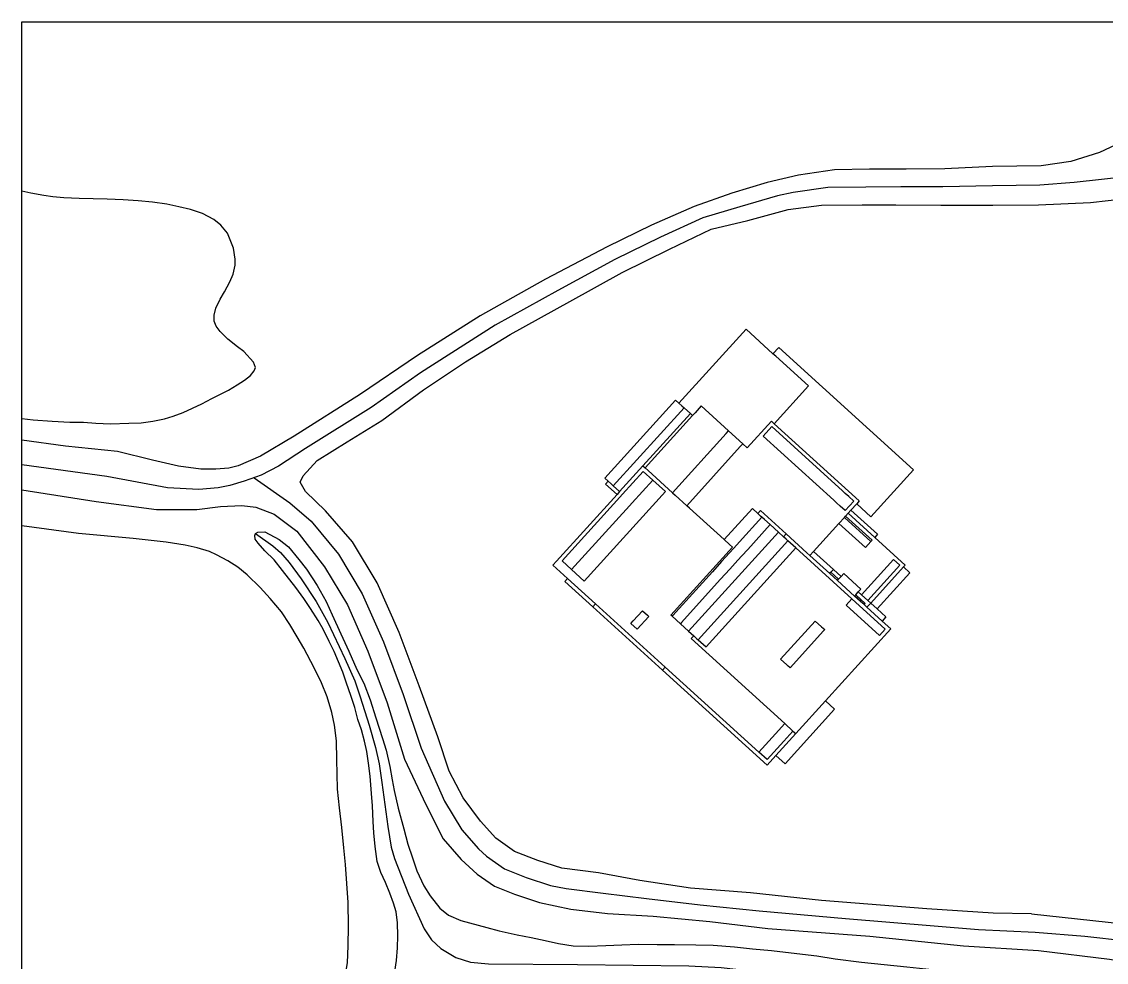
# Model space of a CAD drawing. Header units: millimetres. Extents: x 0 to 336000, y 0 to 193050.
# Drawn here: x 126000 to 252638, y 83286 to 193050 of the extents above; entities that cross this region are included whole.
import ezdxf

# ---------------------------------------------------------------- set-up
doc = ezdxf.new("R2010")
doc.units = ezdxf.units.MM
doc.header["$LTSCALE"] = 20

msp = doc.modelspace()

# ---------------------------------------------------------------- linework, layer by layer
for p, q in [((210571, 157158, -144408), (202745, 148528, -144408)), ((213719, 154303, -144408), (210571, 157158, -144408)), ((213719, 154303, -144408), (214391, 155044, -144408)), ((214391, 155044, -144408), (230133, 140770, -144408)), ((214052, 154001, -144408), (213719, 154303, -144408)), ((217867, 150542, -144408), (214052, 154001, -144408)), ((213871, 146134, -144408), (217867, 150542, -144408)), ((194075, 139785, -144408), (202338, 148897, -144408)), ((202338, 148897, -144408), (202745, 148528, -144408)), ((202745, 148528, -144408), (203078, 148225, -144408)), ((203078, 148225, -144408), (203338, 147990, -144408)), ((205353, 148204, -144408), (204640, 147417, -144408)), ((208539, 145315, -144408), (205353, 148204, -144408)), ((203338, 147990, -144408), (195075, 138878, -144408)), ((198537, 141207, -144408), (204078, 147319, -144408)), ((204338, 147083, -144408), (198796, 140972, -144408)), ((204078, 147319, -144408), (203338, 147990, -144408)), ((204338, 147083, -144408), (204078, 147319, -144408)), ((204640, 147417, -144408), (204338, 147083, -144408)), ((210724, 143334, -144408), (213537, 146436, -144408)), ((212561, 144689, -144408), (213568, 145800, -144408)), ((213537, 146436, -144408), (213871, 146134, -144408)), ((221828, 138311, -144408), (213568, 145800, -144408)), ((213871, 146134, -144408), (223797, 137133, -144408)), ((208237, 144982, -144408), (201981, 138083, -144408)), ((208237, 144982, -144408), (208539, 145315, -144408)), ((210206, 143804, -144408), (208539, 145315, -144408)), ((212561, 144689, -144408), (220821, 137200, -144408)), ((209903, 143470, -144408), (203648, 136572, -144408)), ((209903, 143470, -144408), (210206, 143804, -144408)), ((210724, 143334, -144408), (210206, 143804, -144408)), ((195816, 138207, -144408), (198537, 141207, -144408)), ((198568, 140571, -144408), (196150, 137904, -144408)), ((198537, 141207, -144408), (198796, 140972, -144408)), ((199681, 139562, -144408), (198568, 140571, -144408)), ((199129, 140670, -144408), (198796, 140972, -144408)), ((201981, 138083, -144408), (199129, 140670, -144408)), ((230133, 140770, -144408), (225162, 135288, -144408)), ((194483, 139416, -144408), (194075, 139785, -144408)), ((194483, 139416, -144408), (194181, 139082, -144408)), ((194816, 139113, -144408), (194483, 139416, -144408)), ((199681, 139562, -144408), (197263, 136895, -144408)), ((201163, 138218, -144408), (199681, 139562, -144408)), ((191692, 127773, -144408), (201163, 138218, -144408)), ((194181, 139082, -144408), (195514, 137873, -144408)), ((194816, 139113, -144408), (195075, 138878, -144408)), ((195075, 138878, -144408), (195816, 138207, -144408)), ((195816, 138207, -144408), (195514, 137873, -144408)), ((201981, 138083, -144408), (202315, 137781, -144408)), ((221828, 138311, -144408), (222162, 138008, -144408)), ((188461, 130095, -144408), (195514, 137873, -144408)), ((195847, 137571, -144408), (189097, 130126, -144408)), ((196150, 137904, -144408), (195847, 137571, -144408)), ((197263, 136895, -144408), (196961, 136561, -144408)), ((203648, 136572, -144408), (202315, 137781, -144408)), ((221154, 136897, -144408), (220821, 137200, -144408)), ((221562, 136528, -144408), (221154, 136897, -144408)), ((223162, 137102, -144408), (222154, 135990, -144408)), ((222569, 137639, -144408), (222162, 138008, -144408)), ((222569, 137639, -144408), (223162, 137102, -144408)), ((223495, 136799, -144408), (222823, 136059, -144408)), ((223797, 137133, -144408), (223495, 136799, -144408)), ((225162, 135288, -144408), (223495, 136799, -144408)), ((196961, 136561, -144408), (190210, 129116, -144408)), ((203982, 136270, -144408), (203648, 136572, -144408)), ((208019, 132609, -144408), (203982, 136270, -144408)), ((208019, 132609, -144408), (211311, 136240, -144408)), ((211311, 136240, -144408), (211941, 135669, -144408)), ((211941, 135669, -144408), (212243, 136002, -144408)), ((211941, 135669, -144408), (212274, 135367, -144408)), ((212243, 136002, -144408), (215244, 133282, -144408)), ((222154, 135990, -144408), (221562, 136528, -144408)), ((222185, 135355, -144408), (222488, 135688, -144408)), ((222823, 136059, -144408), (222488, 135688, -144408)), ((222488, 135688, -144408), (225599, 132867, -144408)), ((222823, 136059, -144408), (225935, 133237, -144408)), ((212423, 135232, -144408), (209802, 132342, -144408)), ((213386, 134359, -144408), (210765, 131469, -144408)), ((212423, 135232, -144408), (212274, 135367, -144408)), ((212719, 134963, -144408), (212423, 135232, -144408)), ((213386, 134359, -144408), (212719, 134963, -144408)), ((214349, 133486, -144408), (213386, 134359, -144408)), ((218457, 131243, -144408), (221413, 134503, -144408)), ((221413, 134503, -144408), (222051, 135207, -144408)), ((221413, 134503, -144408), (224524, 131682, -144408)), ((222051, 135207, -144408), (222185, 135355, -144408)), ((225162, 132385, -144408), (222051, 135207, -144408)), ((225297, 132534, -144408), (222185, 135355, -144408)), ((214349, 133486, -144408), (203870, 121929, -144408)), ((214941, 132948, -144408), (214349, 133486, -144408)), ((215244, 133282, -144408), (214941, 132948, -144408)), ((217688, 131065, -144408), (215244, 133282, -144408)), ((225935, 133237, -144408), (225599, 132867, -144408)), ((208982, 131736, -144408), (201795, 123810, -144408)), ((204981, 120922, -144408), (215460, 132478, -144408)), ((208019, 132609, -144408), (208649, 132038, -144408)), ((208982, 131736, -144408), (208649, 132038, -144408)), ((209802, 132342, -144408), (209130, 131601, -144408)), ((215275, 132646, -144408), (214941, 132948, -144408)), ((215460, 132478, -144408), (215275, 132646, -144408)), ((216386, 131638, -144408), (215460, 132478, -144408)), ((224524, 131682, -144408), (225162, 132385, -144408)), ((225297, 132534, -144408), (225162, 132385, -144408)), ((229155, 129643, -144408), (225599, 132867, -144408)), ((205907, 120082, -144408), (216386, 131638, -144408)), ((208660, 131083, -144408), (207720, 130047, -144408)), ((209130, 131601, -144408), (208660, 131083, -144408)), ((210093, 130728, -144408), (209623, 130210, -144408)), ((210765, 131469, -144408), (210093, 130728, -144408)), ((222942, 125694, -144408), (216386, 131638, -144408)), ((217688, 131065, -144408), (218022, 130763, -144408)), ((218022, 130763, -144408), (218457, 131243, -144408)), ((218022, 130763, -144408), (220355, 128647, -144408)), ((218457, 131243, -144408), (220791, 129127, -144408)), ((188461, 130095, -144408), (188024, 129613, -144408)), ((188024, 129613, -144408), (189731, 128066, -144408)), ((189097, 130126, -144408), (190210, 129116, -144408)), ((207720, 130047, -144408), (206646, 128861, -144408)), ((208684, 129173, -144408), (207609, 127988, -144408)), ((209623, 130210, -144408), (208684, 129173, -144408)), ((227778, 130283, -144408), (224050, 126172, -144408)), ((224791, 125500, -144408), (228519, 129612, -144408)), ((225125, 125198, -144408), (228953, 129420, -144408)), ((227778, 130283, -144408), (228519, 129612, -144408)), ((229155, 129643, -144408), (228953, 129420, -144408)), ((228953, 129420, -144408), (229694, 128749, -144408)), ((189731, 128066, -144408), (189429, 127732, -144408)), ((193003, 125099, -144408), (189731, 128066, -144408)), ((190210, 129116, -144408), (191692, 127773, -144408)), ((206646, 128861, -144408), (202368, 124143, -144408)), ((207609, 127988, -144408), (203331, 123270, -144408)), ((220355, 128647, -144408), (220489, 128794, -144408)), ((221244, 127841, -144408), (220355, 128647, -144408)), ((220489, 128794, -144408), (220791, 129127, -144408)), ((221378, 127988, -144408), (220489, 128794, -144408)), ((220791, 129127, -144408), (221680, 128321, -144408)), ((221244, 127841, -144408), (221378, 127988, -144408)), ((221378, 127988, -144408), (221680, 128321, -144408)), ((221680, 128321, -144408), (221983, 128656, -144408)), ((223983, 126842, -144408), (221983, 128656, -144408)), ((229694, 128749, -144408), (225865, 124526, -144408)), ((192701, 124765, -144408), (189429, 127732, -144408)), ((221244, 127841, -144408), (223244, 126027, -144408)), ((223680, 126508, -144408), (223983, 126842, -144408)), ((222942, 125694, -144408), (222270, 124953, -144408)), ((226831, 122167, -144408), (222942, 125694, -144408)), ((223244, 126027, -144408), (223277, 126063, -144408)), ((223948, 125389, -144408), (223244, 126027, -144408)), ((223277, 126063, -144408), (223378, 126174, -144408)), ((223277, 126063, -144408), (223981, 125425, -144408)), ((223378, 126174, -144408), (223680, 126508, -144408)), ((224489, 125167, -144408), (223378, 126174, -144408)), ((224050, 126172, -144408), (223680, 126508, -144408)), ((223981, 125425, -144408), (223948, 125389, -144408)), ((224355, 125020, -144408), (223948, 125389, -144408)), ((224791, 125500, -144408), (224050, 126172, -144408)), ((225125, 125198, -144408), (224791, 125500, -144408)), ((193003, 125099, -144408), (192701, 124765, -144408)), ((192701, 124765, -144408), (200834, 117390, -144408)), ((201137, 117724, -144408), (193003, 125099, -144408)), ((197403, 123134, -144408), (198478, 124319, -144408)), ((198478, 124319, -144408), (199070, 123782, -144408)), ((202368, 124143, -144408), (202065, 123810, -144408)), ((226159, 121426, -144408), (222270, 124953, -144408)), ((224489, 125167, -144408), (224355, 125020, -144408)), ((224689, 124717, -144408), (224355, 125020, -144408)), ((225125, 125198, -144408), (224689, 124717, -144408)), ((226467, 123105, -144408), (224689, 124717, -144408)), ((225865, 124526, -144408), (225125, 125198, -144408)), ((225865, 124526, -144408), (226902, 123586, -144408)), ((197134, 122838, -144408), (197403, 123134, -144408)), ((199219, 123648, -144408), (197875, 122166, -144408)), ((199070, 123782, -144408), (199219, 123648, -144408)), ((201944, 123676, -144408), (201795, 123810, -144408)), ((202065, 123810, -144408), (201944, 123676, -144408)), ((201944, 123676, -144408), (202907, 122802, -144408)), ((203029, 122937, -144408), (202907, 122802, -144408)), ((203331, 123270, -144408), (203029, 122937, -144408)), ((214613, 118667, -144408), (218644, 123112, -144408)), ((218644, 123112, -144408), (219384, 122440, -144408)), ((226902, 123586, -144408), (226467, 123105, -144408)), ((227467, 122198, -144408), (226467, 123105, -144408)), ((197134, 122838, -144408), (197875, 122166, -144408)), ((203870, 121929, -144408), (202907, 122802, -144408)), ((203870, 121929, -144408), (204462, 121392, -144408)), ((219620, 121956, -144408), (215724, 117659, -144408)), ((219384, 122440, -144408), (219755, 122104, -144408)), ((219755, 122104, -144408), (219620, 121956, -144408)), ((219842, 113789, -144408), (227467, 122198, -144408)), ((226159, 121426, -144408), (226831, 122167, -144408)), ((204462, 121392, -144408), (204160, 121058, -144408)), ((215087, 111151, -144408), (204160, 121058, -144408)), ((204462, 121392, -144408), (204796, 121089, -144408)), ((204796, 121089, -144408), (204981, 120922, -144408)), ((204981, 120922, -144408), (205907, 120082, -144408)), ((215354, 117995, -144408), (214613, 118667, -144408)), ((215502, 117861, -144408), (215354, 117995, -144408)), ((215687, 117693, -144408), (215502, 117861, -144408)), ((200834, 117390, -144408), (201137, 117724, -144408)), ((200834, 117390, -144408), (213058, 106307, -144408)), ((201137, 117724, -144408), (212063, 107816, -144408)), ((215724, 117659, -144408), (215687, 117693, -144408)), ((220916, 112815, -144408), (215139, 106444, -144408)), ((216383, 109975, -144408), (219842, 113789, -144408)), ((220916, 112815, -144408), (219842, 113789, -144408)), ((214012, 109965, -144408), (215087, 111151, -144408)), ((214975, 109092, -144408), (216050, 110277, -144408)), ((215087, 111151, -144408), (216050, 110277, -144408)), ((216050, 110277, -144408), (216383, 109975, -144408)), ((212063, 107816, -144408), (214012, 109965, -144408)), ((214975, 109092, -144408), (213026, 106943, -144408)), ((214065, 107418, -144408), (216383, 109975, -144408)), ((213026, 106943, -144408), (212063, 107816, -144408)), ((213058, 106307, -144408), (214065, 107418, -144408)), ((215139, 106444, -144408), (214065, 107418, -144408))]:
    msp.add_line(p, q)
msp.add_lwpolyline([(126000, 44550), (126000, 193050), (336000, 193050), (336000, 44550), (126000, 44550)], close=True)
at = {"extrusion": (0.000761888, -0.001614, 0.999998), "elevation": -144517, "flags": 128}
for points in [[(255025, 178976), (251971, 177541), (248599, 176519), (245124, 176015), (239461, 175937), (233891, 175647), (229381, 175608), (225081, 175619), (221015, 175530), (216796, 174897), (213140, 174068), (209020, 172804), (204615, 171265), (199650, 169082), (194459, 166536), (187288, 162767), (179630, 158488), (172314, 153848), (165677, 149341), (157921, 144441), (154007, 142129), (151397, 140982), (150290, 140701), (148785, 140589), (147042, 140589), (144405, 140952), (141388, 141648), (137307, 142656), (131217, 143285), (126110, 143992)], [(126110, 146503), (126127, 146501), (127439, 146361), (129672, 146183), (131734, 146089), (133335, 146084), (134755, 145975), (136477, 145909), (138606, 145961), (140043, 146016), (141429, 146193), (142791, 146477), (143802, 146769), (144982, 147221), (147138, 148236), (148329, 148863), (149226, 149300), (150269, 149824), (151279, 150424), (152130, 150975), (152821, 151526), (153267, 152061), (153398, 152459), (153182, 153083), (152065, 154312), (151291, 154868), (150176, 155777), (149273, 156649), (148805, 157272), (148567, 157875), (148568, 158556), (148764, 159385), (149286, 160431), (149796, 161285), (150403, 162479), (150801, 163366), (151038, 164400), (151036, 165093), (150848, 166399), (150134, 168135), (149368, 169065), (148548, 169732), (147240, 170442), (145802, 170883), (144473, 171210), (143041, 171525), (141388, 171758), (139701, 171924), (137962, 172037), (136105, 172107), (134452, 172130), (132816, 172173), (131038, 172282), (129754, 172396), (128697, 172533), (127163, 172804), (126110, 173041)], [(243995, 88725), (243995, 88725), (239536, 88773), (231788, 89285), (219483, 90253), (211222, 91144), (204218, 91685), (198280, 92583), (193462, 93508), (189178, 94030), (186370, 94914), (183630, 96000), (181485, 97539), (179680, 99534), (177664, 102232), (176018, 105369), (174686, 109348), (172519, 115318), (170198, 121543), (167607, 127325), (164724, 132135), (161583, 135724), (159266, 137977), (158637, 139092), (158980, 139820), (160612, 141609), (164123, 143775), (168169, 146284), (173030, 149869), (177944, 153115), (183134, 156319), (190097, 160162), (196238, 163569), (201754, 166280), (206628, 168611), (210880, 169631), (215608, 170890), (219487, 171402), (224235, 171433), (228160, 171453), (233442, 171411), (239497, 171396), (244813, 171457), (250890, 171709), (255031, 172166)], [(126110, 138207), (134813, 136844), (141869, 135887), (146555, 135901), (149303, 136230), (151814, 136348), (153450, 136180), (155593, 135361), (158239, 133352), (161482, 129216), (164156, 124771), (166527, 119375), (168798, 113320), (170813, 106758), (173309, 101465), (175309, 97465), (177426, 95056), (179278, 93351), (181331, 91928), (183662, 91010), (186561, 90025), (190210, 89268), (194516, 88750), (199822, 88438), (206457, 87803), (213230, 86985), (225120, 86095), (236090, 84991), (244850, 84441), (253128, 83405), (255115, 83058)]]:
    msp.add_lwpolyline(points, dxfattribs=at)
at = {"extrusion": (0.000761888, -0.001614, 0.999998), "elevation": -144517}
for points in [[(255029, 174696), (248976, 174053), (244968, 173736), (239479, 173666), (233666, 173529), (228770, 173531), (224658, 173526), (220251, 173466), (216202, 172894), (214374, 172479), (209950, 171218), (205622, 169938), (200702, 167681), (195349, 165052), (188693, 161464), (181382, 157403), (172672, 151859), (166923, 147813), (159266, 143025), (156098, 140955), (154074, 139890), (152104, 139198), (150399, 138693), (149044, 138410), (146798, 138245), (143137, 138419), (136060, 139750), (126110, 141124)], [(153235, 139596), (157429, 136669), (159911, 134538), (163103, 130676), (165881, 126048), (168362, 120459), (170659, 114319), (172750, 108053), (175487, 101849), (177495, 98499), (179456, 96297), (180382, 95445), (182481, 93964), (185016, 92962), (187870, 92027), (189694, 91649), (193989, 91129), (199051, 90510), (205337, 89744), (212226, 89065), (222301, 88174), (237813, 86882), (244422, 86583), (250257, 86103), (255113, 85540)], [(126110, 77573), (128306, 77351), (131152, 77049), (134049, 76789), (137185, 76565), (139349, 76382), (141889, 76112), (144343, 75919), (146882, 75766), (148996, 75671), (151040, 75647), (153017, 75661), (154925, 75675), (156833, 75783), (158349, 75990), (159655, 76277), (160711, 76754), (161788, 77539), (162632, 78575), (163379, 80054), (163871, 81407), (164142, 82981), (164235, 84991), (164270, 87258), (164230, 90018), (164084, 92267), (163908, 94465), (163741, 96424), (163498, 98792), (163228, 101074), (162973, 103272), (162930, 105044), (162917, 106680), (162854, 108878), (162618, 110717), (162312, 112216), (161761, 114038), (161108, 115655), (160269, 117408), (159065, 119723), (158292, 121050), (157415, 122491), (156429, 123965), (155132, 125519), (153969, 126777), (152444, 128264), (151351, 129150), (150168, 129900), (148849, 130601), (148030, 130989), (146609, 131410), (145188, 131737), (142972, 132063), (139120, 132493), (132729, 133079), (126110, 133989)], [(126110, 67802), (130767, 67207), (140390, 66415), (145060, 66115), (148388, 66191), (151063, 66410), (153839, 66647), (157709, 67699), (166010, 73586), (167236, 76247), (167873, 77282), (168361, 78374), (168837, 79613), (169315, 80796), (169690, 81967), (169861, 83245), (169989, 84722), (170026, 86142), (169972, 87653), (169816, 88925), (169533, 89958), (169101, 91115), (168570, 92352), (168051, 93544), (167616, 94827), (167377, 96581), (167217, 98143), (167129, 99500), (167055, 101306), (166955, 102754), (166784, 104781), (166619, 106292), (166409, 107643), (166118, 108858), (165772, 110198), (165375, 111401), (165013, 112769), (164542, 114176), (164035, 115641), (163605, 116900), (163119, 118115), (162580, 119318), (162002, 120475), (161314, 121939), (160721, 122948), (159826, 124344), (159038, 125523), (158120, 126793), (156555, 128755), (155577, 130025), (154515, 131082), (153720, 131966), (153375, 132425), (153317, 132851), (153416, 133110), (153681, 133264), (154516, 133282), (156188, 132408), (157258, 131524), (158477, 130050), (159357, 128928), (160596, 127028), (161660, 125156), (162357, 123607), (163357, 121394), (164297, 119369), (165258, 117224), (166050, 115624), (166791, 113683), (167476, 111572), (168237, 109188), (168657, 107809), (169091, 105890), (169364, 104352), (169583, 103091), (170054, 101031), (170710, 98613), (171212, 96825), (171729, 95253), (172232, 93709), (173044, 91967), (173786, 90799), (174919, 89381), (175955, 88570), (177388, 87921), (180428, 87099), (181860, 86740), (183957, 86250), (185594, 85929), (187248, 85588), (188782, 85250), (190492, 84985), (192333, 84928), (194309, 84999), (196166, 85088), (198092, 85158), (200307, 85142), (202317, 85146), (204839, 85101), (206850, 85035), (209321, 84848), (211435, 84626), (213650, 84430), (215968, 84149), (218951, 83809), (221099, 83440), (224167, 83067), (226826, 82782), (229450, 82519), (232416, 82201), (234785, 81938), (237478, 81651), (240307, 81315), (242984, 80926), (245455, 80585), (248779, 80165), (251790, 79884), (254869, 79672), (255118, 79646)], [(153416, 133110), (155440, 131634), (156320, 130856), (157333, 129712), (158757, 127806), (160475, 125144), (161855, 122709), (163853, 118491), (165015, 115887), (165646, 114024), (166688, 110724), (167434, 108127), (167863, 106196), (168177, 104049), (168856, 98882), (169236, 96504), (169633, 95184), (171285, 91001), (173111, 86943), (173940, 85678), (175040, 84663), (176802, 83606), (178529, 83081), (180624, 82874), (191016, 82789), (204017, 82636), (207789, 82431), (212217, 81939), (218449, 80914), (223738, 79685), (230471, 78619), (237359, 77799), (244247, 77102), (255121, 76487)]]:
    msp.add_lwpolyline(points, dxfattribs=at)
at = {"elevation": -144559, "flags": 128}
msp.add_lwpolyline([(243885, 88958), (261459, 87023)], dxfattribs=at)

doc.saveas('drawing.dxf')
